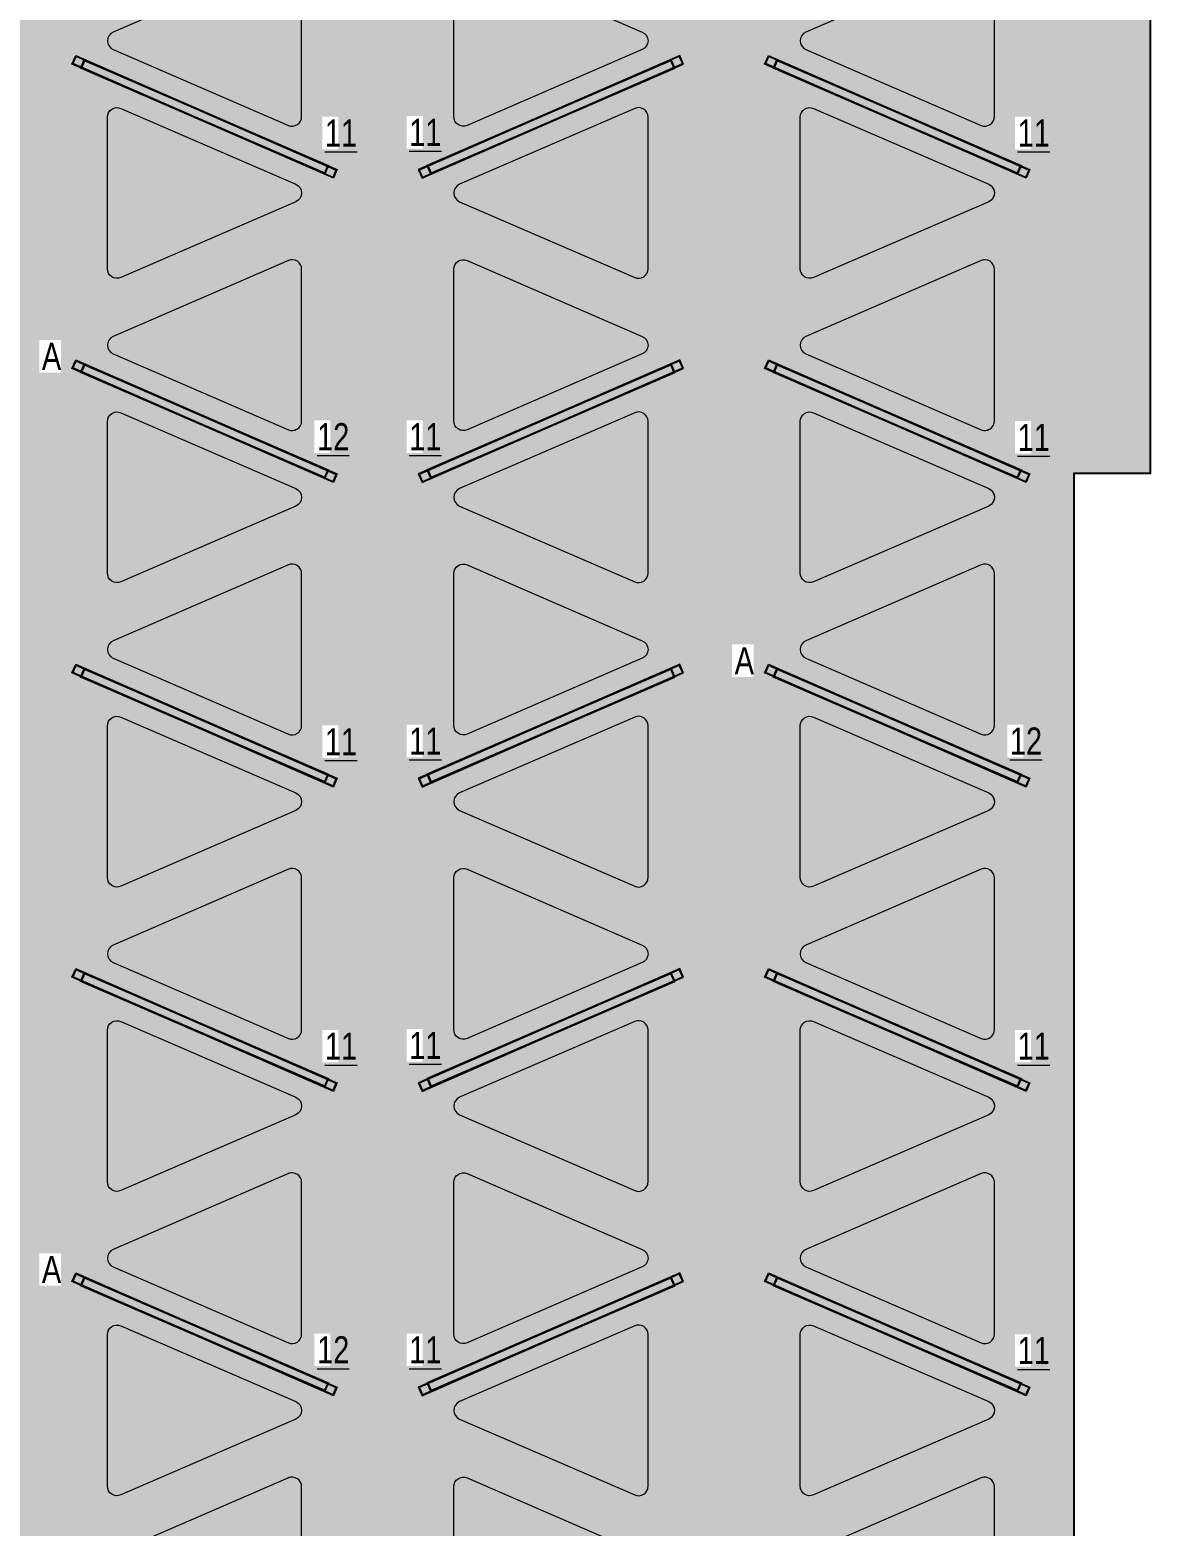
# Model space of a CAD drawing. Header units: millimetres. Extents: x -510890 to 418982, y -118257 to 141350.
# Drawn here: x 63834 to 69722, y 86401 to 94267 of the extents above; entities that cross this region are included whole.
import ezdxf

# ---------------------------------------------------------------- set-up
doc = ezdxf.new("R2010")
doc.units = ezdxf.units.MM
for name, color, linetype, lineweight in [('_ЭОМ_ОБЩ_Освещение_текст тип светильника', 172, 'Continuous', 50), ('_ЭОМ_светильник А', 1, 'Continuous', 35), ('_ЭОМ_светильник Р', 4, 'Continuous', 35), ('АР_Потолки_Штриховка', 252, 'Continuous', 0)]:
    doc.layers.add(name, color=color, linetype=linetype, lineweight=lineweight)
doc.layers.add('RAL 9010', color=7, linetype='Continuous')
doc.layers.add('X-ref Light', color=250, linetype='Continuous')
for name, color, linetype, lineweight, true_color in [('АР_Потолок_RAL 095 85 40', 7, 'Continuous', 5, 0xddc87a), ('АР_Потолок_RAL 100 70 20', 7, 'Continuous', 5, 0xb3ac85), ('АР_Потолок_Покраска', 7, 'Continuous', 5, 0x007399)]:
    doc.layers.add(name, color=color, linetype=linetype, lineweight=lineweight, true_color=true_color)
doc.layers.get('X-ref Light').off()
doc.styles.add('ГОСТ', font='cad.shx', dxfattribs={"width": 0.8})

# ---------------------------------------------------------------- blocks, each defined once
blk = doc.blocks.new('RVE-PLS5070-1500-P')
at = {"color": 0, "linetype": 'ByBlock', "lineweight": -2, "ltscale": 40}
for points in [[(750, -25), (-750, -25), (-750, 25), (750, 25)], [(745, -20), (-745, -20), (-745, 20), (745, 20)]]:
    blk.add_lwpolyline(points, close=True, dxfattribs=at)
blk = doc.blocks.new('A$C3d4fb99f')
at = {"layer": 'АР_Потолки_Штриховка', "color": 18, "lineweight": 18, "ltscale": 100, "true_color": 0x000000}
for points in [[(2261.3, 9555.3, 0.539691), (2331.1, 9601.1), (2331.1, 10398.9, 0.539691), (2261.3, 10444.7), (1340.5, 10045.9, 0.656611), (1340.5, 9954.1), (2261.3, 9555.3)], [(3201, 9555.3, -0.539691), (3131.1, 9601.1), (3131.1, 10398.9, -0.539691), (3201, 10444.7), (4121.8, 10045.9, -0.656611), (4121.8, 9954.1), (3201, 9555.3)], [(5902.8, 9555.3, 0.539691), (5972.6, 9601.1), (5972.6, 10398.9, 0.539691), (5902.8, 10444.7), (4982, 10045.9, 0.656611), (4982, 9954.1), (5902.8, 9555.3)], [(1380.3, 8755.3, -0.539691), (1310.4, 8801.1), (1310.4, 9598.9, -0.539691), (1380.3, 9644.7), (2301, 9245.9, -0.656611), (2301, 9154.1), (1380.3, 8755.3)], [(4082, 8755.3, 0.539691), (4151.9, 8801.1), (4151.9, 9598.9, 0.539691), (4082, 9644.7), (3161.3, 9245.9, 0.656611), (3161.3, 9154.1), (4082, 8755.3)], [(5021.7, 8755.3, -0.539691), (4951.9, 8801.1), (4951.9, 9598.9, -0.539691), (5021.7, 9644.7), (5942.5, 9245.9, -0.656611), (5942.5, 9154.1), (5021.7, 8755.3)], [(2261.3, 7955.3, 0.539691), (2331.1, 8001.1), (2331.1, 8798.9, 0.539691), (2261.3, 8844.7), (1340.5, 8445.9, 0.656611), (1340.5, 8354.1), (2261.3, 7955.3)], [(3201, 7955.3, -0.539691), (3131.1, 8001.1), (3131.1, 8798.9, -0.539691), (3201, 8844.7), (4121.8, 8445.9, -0.656611), (4121.8, 8354.1), (3201, 7955.3)], [(5902.8, 7955.3, 0.539691), (5972.6, 8001.1), (5972.6, 8798.9, 0.539691), (5902.8, 8844.7), (4982, 8445.9, 0.656611), (4982, 8354.1), (5902.8, 7955.3)], [(1380.3, 7155.3, -0.539691), (1310.4, 7201.1), (1310.4, 7998.9, -0.539691), (1380.3, 8044.7), (2301, 7645.9, -0.656611), (2301, 7554.1), (1380.3, 7155.3)], [(4082, 7155.3, 0.539691), (4151.9, 7201.1), (4151.9, 7998.9, 0.539691), (4082, 8044.7), (3161.3, 7645.9, 0.656611), (3161.3, 7554.1), (4082, 7155.3)], [(5021.7, 7155.3, -0.539691), (4951.9, 7201.1), (4951.9, 7998.9, -0.539691), (5021.7, 8044.7), (5942.5, 7645.9, -0.656611), (5942.5, 7554.1), (5021.7, 7155.3)], [(2261.3, 6355.3, 0.539691), (2331.1, 6401.1), (2331.1, 7198.9, 0.539691), (2261.3, 7244.7), (1340.5, 6845.9, 0.656611), (1340.5, 6754.1), (2261.3, 6355.3)], [(3201, 6355.3, -0.539691), (3131.1, 6401.1), (3131.1, 7198.9, -0.539691), (3201, 7244.7), (4121.8, 6845.9, -0.656611), (4121.8, 6754.1), (3201, 6355.3)], [(5902.8, 6355.3, 0.539691), (5972.6, 6401.1), (5972.6, 7198.9, 0.539691), (5902.8, 7244.7), (4982, 6845.9, 0.656611), (4982, 6754.1), (5902.8, 6355.3)], [(1380.3, 5555.3, -0.539691), (1310.4, 5601.1), (1310.4, 6398.9, -0.539691), (1380.3, 6444.7), (2301, 6045.9, -0.656611), (2301, 5954.1), (1380.3, 5555.3)], [(4082, 5555.3, 0.539691), (4151.9, 5601.1), (4151.9, 6398.9, 0.539691), (4082, 6444.7), (3161.3, 6045.9, 0.656611), (3161.3, 5954.1), (4082, 5555.3)], [(5021.7, 5555.3, -0.539691), (4951.9, 5601.1), (4951.9, 6398.9, -0.539691), (5021.7, 6444.7), (5942.5, 6045.9, -0.656611), (5942.5, 5954.1), (5021.7, 5555.3)], [(2261.3, 4755.3, 0.539691), (2331.1, 4801.1), (2331.1, 5598.9, 0.539691), (2261.3, 5644.7), (1340.5, 5245.9, 0.656611), (1340.5, 5154.1), (2261.3, 4755.3)], [(3201, 4755.3, -0.539691), (3131.1, 4801.1), (3131.1, 5598.9, -0.539691), (3201, 5644.7), (4121.8, 5245.9, -0.656611), (4121.8, 5154.1), (3201, 4755.3)], [(5902.8, 4755.3, 0.539691), (5972.6, 4801.1), (5972.6, 5598.9, 0.539691), (5902.8, 5644.7), (4982, 5245.9, 0.656611), (4982, 5154.1), (5902.8, 4755.3)], [(1380.3, 3955.3, -0.539691), (1310.4, 4001.1), (1310.4, 4798.9, -0.539691), (1380.3, 4844.7), (2301, 4445.9, -0.656611), (2301, 4354.1), (1380.3, 3955.3)], [(4082, 3955.3, 0.539691), (4151.9, 4001.1), (4151.9, 4798.9, 0.539691), (4082, 4844.7), (3161.3, 4445.9, 0.656611), (3161.3, 4354.1), (4082, 3955.3)], [(5021.7, 3955.3, -0.539691), (4951.9, 4001.1), (4951.9, 4798.9, -0.539691), (5021.7, 4844.7), (5942.5, 4445.9, -0.656611), (5942.5, 4354.1), (5021.7, 3955.3)], [(2261.3, 3155.3, 0.539691), (2331.1, 3201.1), (2331.1, 3998.9, 0.539691), (2261.3, 4044.7), (1340.5, 3645.9, 0.656611), (1340.5, 3554.1), (2261.3, 3155.3)], [(3201, 3155.3, -0.539691), (3131.1, 3201.1), (3131.1, 3998.9, -0.539691), (3201, 4044.7), (4121.8, 3645.9, -0.656611), (4121.8, 3554.1), (3201, 3155.3)], [(5902.8, 3155.3, 0.539691), (5972.6, 3201.1), (5972.6, 3998.9, 0.539691), (5902.8, 4044.7), (4982, 3645.9, 0.656611), (4982, 3554.1), (5902.8, 3155.3)], [(1380.3, 2355.3, -0.539691), (1310.4, 2401.1), (1310.4, 3198.9, -0.539691), (1380.3, 3244.7), (2301, 2845.9, -0.656611), (2301, 2754.1), (1380.3, 2355.3)], [(4082, 2355.3, 0.539691), (4151.9, 2401.1), (4151.9, 3198.9, 0.539691), (4082, 3244.7), (3161.3, 2845.9, 0.656611), (3161.3, 2754.1), (4082, 2355.3)], [(5021.7, 2355.3, -0.539691), (4951.9, 2401.1), (4951.9, 3198.9, -0.539691), (5021.7, 3244.7), (5942.5, 2845.9, -0.656611), (5942.5, 2754.1), (5021.7, 2355.3)], [(2261.3, 1555.3, 0.539691), (2331.1, 1601.1), (2331.1, 2398.9, 0.539691), (2261.3, 2444.7), (1340.5, 2045.9, 0.656611), (1340.5, 1954.1), (2261.3, 1555.3)], [(3201, 1555.3, -0.539691), (3131.1, 1601.1), (3131.1, 2398.9, -0.539691), (3201, 2444.7), (4121.8, 2045.9, -0.656611), (4121.8, 1954.1), (3201, 1555.3)], [(5902.8, 1555.3, 0.539691), (5972.6, 1601.1), (5972.6, 2398.9, 0.539691), (5902.8, 2444.7), (4982, 2045.9, 0.656611), (4982, 1954.1), (5902.8, 1555.3)]]:
    blk.add_lwpolyline(points, format="xyb", dxfattribs=at)
for points in [[(2453.1, 9298.8), (1168.5, 9855.3), (1188.4, 9901.2), (2473, 9344.7)], [(2450.5, 9305.4), (1175.1, 9857.9), (1191, 9894.6), (2466.4, 9342.1)], [(3009.1, 9298.8), (4293.8, 9855.3), (4273.9, 9901.2), (2989.2, 9344.7)], [(3011.7, 9305.4), (4287.2, 9857.9), (4271.3, 9894.6), (2995.8, 9342.1)], [(6094.6, 9298.8), (4810, 9855.3), (4829.9, 9901.2), (6114.5, 9344.7)], [(6092, 9305.4), (4816.6, 9857.9), (4832.5, 9894.6), (6107.9, 9342.1)], [(2453.1, 7698.8), (1168.5, 8255.3), (1188.4, 8301.2), (2473, 7744.7)], [(2450.5, 7705.4), (1175.1, 8257.9), (1191, 8294.6), (2466.4, 7742.1)], [(3009.1, 7698.8), (4293.8, 8255.3), (4273.9, 8301.2), (2989.2, 7744.7)], [(3011.7, 7705.4), (4287.2, 8257.9), (4271.3, 8294.6), (2995.8, 7742.1)], [(6094.6, 7698.8), (4810, 8255.3), (4829.9, 8301.2), (6114.5, 7744.7)], [(6092, 7705.4), (4816.6, 8257.9), (4832.5, 8294.6), (6107.9, 7742.1)], [(2453.1, 6098.8), (1168.5, 6655.3), (1188.4, 6701.2), (2473, 6144.7)], [(2450.5, 6105.4), (1175.1, 6657.9), (1191, 6694.6), (2466.4, 6142.1)], [(3009.1, 6098.8), (4293.8, 6655.3), (4273.9, 6701.2), (2989.2, 6144.7)], [(3011.7, 6105.4), (4287.2, 6657.9), (4271.3, 6694.6), (2995.8, 6142.1)], [(6094.6, 6098.8), (4810, 6655.3), (4829.9, 6701.2), (6114.5, 6144.7)], [(6092, 6105.4), (4816.6, 6657.9), (4832.5, 6694.6), (6107.9, 6142.1)], [(2453.1, 4498.8), (1168.5, 5055.3), (1188.4, 5101.2), (2473, 4544.7)], [(2450.5, 4505.4), (1175.1, 5057.9), (1191, 5094.6), (2466.4, 4542.1)], [(3009.1, 4498.8), (4293.8, 5055.3), (4273.9, 5101.2), (2989.2, 4544.7)], [(3011.7, 4505.4), (4287.2, 5057.9), (4271.3, 5094.6), (2995.8, 4542.1)], [(6094.6, 4498.8), (4810, 5055.3), (4829.9, 5101.2), (6114.5, 4544.7)], [(6092, 4505.4), (4816.6, 5057.9), (4832.5, 5094.6), (6107.9, 4542.1)], [(2453.1, 2898.8), (1168.5, 3455.3), (1188.4, 3501.2), (2473, 2944.7)], [(2450.5, 2905.4), (1175.1, 3457.9), (1191, 3494.6), (2466.4, 2942.1)], [(3009.1, 2898.8), (4293.8, 3455.3), (4273.9, 3501.2), (2989.2, 2944.7)], [(3011.7, 2905.4), (4287.2, 3457.9), (4271.3, 3494.6), (2995.8, 2942.1)], [(6094.6, 2898.8), (4810, 3455.3), (4829.9, 3501.2), (6114.5, 2944.7)], [(6092, 2905.4), (4816.6, 3457.9), (4832.5, 3494.6), (6107.9, 2942.1)]]:
    blk.add_lwpolyline(points, close=True, dxfattribs=at)
at = {"layer": '_ЭОМ_светильник А', "color": 18, "lineweight": 18, "ltscale": 100, "true_color": 0x000000, "rotation": 336.4097367066683}
blk.add_blockref('RVE-PLS5070-1500-P', (5462.2, 6400), dxfattribs=at)
at = {"layer": '_ЭОМ_светильник Р', "color": 18, "lineweight": 18, "ltscale": 100, "true_color": 0x000000, "rotation": 336.4097367066683}
for p in [(1820.8, 9600), (5462.2, 9600), (5462.2, 8000), (1820.8, 6400), (1820.8, 4800), (5462.2, 4800), (5462.2, 3200)]:
    blk.add_blockref('RVE-PLS5070-1500-P', p, dxfattribs=at)
at = {"layer": '_ЭОМ_светильник Р', "color": 18, "lineweight": 18, "ltscale": 100, "true_color": 0x000000, "xscale": -1, "rotation": 23.59026329333165}
for p in [(3641.5, 9600), (3641.5, 8000), (3641.5, 6400), (3641.5, 4800), (3641.5, 3200)]:
    blk.add_blockref('RVE-PLS5070-1500-P', p, dxfattribs=at)
at = {"layer": '_ЭОМ_светильник А', "color": 18, "lineweight": 18, "ltscale": 100, "true_color": 0x000000, "char_height": 142.2, "width": 86.044, "attachment_point": 1, "style": 'ГОСТ', "bg_fill": 3, "box_fill_scale": 1.1, "bg_fill_color": 256, "bg_fill_transparency": 0}
for insert in [(965.8, 8412.1), (4607.3, 6812.1), (965.8, 3612.1)]:
    blk.add_mtext('А', dxfattribs=dict(at, insert=insert))
at = {"layer": '_ЭОМ_ОБЩ_Освещение_текст тип светильника', "color": 18, "lineweight": 18, "ltscale": 40, "true_color": 0x000000, "char_height": 142.19, "width": 55.872, "attachment_point": 1, "style": 'ГОСТ', "bg_fill": 3, "box_fill_scale": 1.1, "bg_fill_color": 256, "bg_fill_transparency": 0}
for s, insert in [('{\\L11}', (2453.3, 9586.2)), ('{\\L11}', (2896.6, 9589.8)), ('{\\L11}', (6094.8, 9586.2)), ('{\\L12}', (2412.5, 7989.8)), ('{\\L11}', (2896.6, 7989.8)), ('{\\L11}', (6094.8, 7986.2)), ('{\\L11}', (2453.3, 6386.2)), ('{\\L11}', (2896.6, 6389.8)), ('{\\L12}', (6054, 6389.8)), ('{\\L11}', (2453.3, 4786.2)), ('{\\L11}', (2896.6, 4789.8)), ('{\\L11}', (6094.8, 4786.2)), ('{\\L12}', (2412.5, 3189.8)), ('{\\L11}', (2896.6, 3189.8)), ('{\\L11}', (6094.8, 3186.2))]:
    blk.add_mtext(s, dxfattribs=dict(at, insert=insert))
at = {"layer": '_ЭОМ_светильник А', "color": 18, "lineweight": 18, "ltscale": 100, "true_color": 0x000000, "rotation": 336.4097367066683}
for p in [(1820.8, 8000), (1820.8, 3200)]:
    blk.add_blockref('RVE-PLS5070-1500-P', p, dxfattribs=at)

msp = doc.modelspace()

# ---------------------------------------------------------------- hatches: boundary and pattern name
at = {"layer": 'RAL 9010', "ltscale": 100, "true_color": 0xe1be89}
h = msp.add_hatch(color=31, dxfattribs=at)
h.dxf.hatch_style = 1
h.paths.add_polyline_path([(65262.6, 94608.5, 0.539691), (65192.7, 94654.4), (64272, 94255.5, 0.656611), (64272, 94163.8), (65192.7, 93764.9, 0.539691), (65262.6, 93810.8)])
h = msp.add_hatch(color=31, dxfattribs=at)
h.dxf.hatch_style = 1
h.paths.add_polyline_path([(68874, 93363.8, 0.656611), (68874, 93455.5), (67953.2, 93854.4, 0.539691), (67883.4, 93808.5), (67883.4, 93010.8, 0.539691), (67953.2, 92964.9)])
h = msp.add_hatch(color=31, dxfattribs=at)
h.dxf.hatch_style = 1
h.paths.add_polyline_path([(67053.2, 92563.8, 0.656611), (67053.2, 92655.5), (66132.5, 93054.4, 0.539691), (66062.6, 93008.5), (66062.6, 92210.8, 0.539691), (66132.5, 92164.9)])
h = msp.add_hatch(color=31, dxfattribs=at)
h.dxf.hatch_style = 1
h.paths.add_polyline_path([(65232.5, 91763.8, 0.656611), (65232.5, 91855.5), (64311.7, 92254.4, 0.539691), (64241.9, 92208.5), (64241.9, 91410.8, 0.539691), (64311.7, 91364.9)])
h = msp.add_hatch(color=31, dxfattribs=at)
h.dxf.hatch_style = 1
h.paths.add_polyline_path([(68904.1, 91408.5, 0.539691), (68834.2, 91454.4), (67913.5, 91055.5, 0.656611), (67913.5, 90963.8), (68834.2, 90564.9, 0.539691), (68904.1, 90610.8)])
h = msp.add_hatch(color=31, dxfattribs=at)
h.dxf.hatch_style = 1
h.paths.add_polyline_path([(67083.4, 90608.5, 0.539691), (67013.5, 90654.4), (66092.7, 90255.5, 0.656611), (66092.7, 90163.8), (67013.5, 89764.9, 0.539691), (67083.4, 89810.8)])
h = msp.add_hatch(color=31, dxfattribs=at)
h.dxf.hatch_style = 1
h.paths.add_polyline_path([(65262.6, 89808.5, 0.539691), (65192.7, 89854.4), (64272, 89455.5, 0.656611), (64272, 89363.8), (65192.7, 88964.9, 0.539691), (65262.6, 89010.8)])
h = msp.add_hatch(color=31, dxfattribs=at)
h.dxf.hatch_style = 1
h.paths.add_polyline_path([(68874, 88563.8, 0.656611), (68874, 88655.5), (67953.2, 89054.4, 0.539691), (67883.4, 89008.5), (67883.4, 88210.8, 0.539691), (67953.2, 88164.9)])
h = msp.add_hatch(color=31, dxfattribs=at)
h.dxf.hatch_style = 1
h.paths.add_polyline_path([(67053.2, 87763.8, 0.656611), (67053.2, 87855.5), (66132.5, 88254.4, 0.539691), (66062.6, 88208.5), (66062.6, 87410.8, 0.539691), (66132.5, 87364.9)])
h = msp.add_hatch(color=31, dxfattribs=at)
h.dxf.hatch_style = 1
h.paths.add_polyline_path([(65232.5, 86963.8, 0.656611), (65232.5, 87055.5), (64311.7, 87454.4, 0.539691), (64241.9, 87408.5), (64241.9, 86610.8, 0.539691), (64311.7, 86564.9)])
h = msp.add_hatch(color=31, dxfattribs=at)
h.dxf.hatch_style = 1
h.paths.add_polyline_path([(68904.1, 86608.5, 0.539691), (68834.2, 86654.4), (67913.5, 86255.5, 0.656611), (67913.5, 86163.8), (68834.2, 85764.9, 0.539691), (68904.1, 85810.8)])
at = {"layer": 'АР_Потолки_Штриховка', "ltscale": 100, "true_color": 0xf8f6b0}
h = msp.add_hatch(color=51, dxfattribs=at)
h.dxf.hatch_style = 1
h.paths.add_polyline_path([(65382, 93515.1), (64106.6, 94067.6), (64122.5, 94104.3), (65397.9, 93551.8)])
h = msp.add_hatch(color=51, dxfattribs=at)
h.dxf.hatch_style = 1
h.paths.add_polyline_path([(65943.2, 93515.1), (67218.7, 94067.6), (67202.8, 94104.3), (65927.3, 93551.8)])
h = msp.add_hatch(color=51, dxfattribs=at)
h.dxf.hatch_style = 1
h.paths.add_polyline_path([(69023.5, 93515.1), (67748, 94067.6), (67763.9, 94104.3), (69039.4, 93551.8)])
h = msp.add_hatch(color=51, dxfattribs=at)
h.dxf.hatch_style = 1
h.paths.add_polyline_path([(65382, 91915.1), (64106.6, 92467.6), (64122.5, 92504.3), (65397.9, 91951.8)])
h = msp.add_hatch(color=51, dxfattribs=at)
h.dxf.hatch_style = 1
h.paths.add_polyline_path([(65943.2, 91915.1), (67218.7, 92467.6), (67202.8, 92504.3), (65927.3, 91951.8)])
h = msp.add_hatch(color=51, dxfattribs=at)
h.dxf.hatch_style = 1
h.paths.add_polyline_path([(69023.5, 91915.1), (67748, 92467.6), (67763.9, 92504.3), (69039.4, 91951.8)])
h = msp.add_hatch(color=51, dxfattribs=at)
h.dxf.hatch_style = 1
h.paths.add_polyline_path([(65382, 90315.1), (64106.6, 90867.6), (64122.5, 90904.3), (65397.9, 90351.8)])
h = msp.add_hatch(color=51, dxfattribs=at)
h.dxf.hatch_style = 1
h.paths.add_polyline_path([(65943.2, 90315.1), (67218.7, 90867.6), (67202.8, 90904.3), (65927.3, 90351.8)])
h = msp.add_hatch(color=51, dxfattribs=at)
h.dxf.hatch_style = 1
h.paths.add_polyline_path([(69023.5, 90315.1), (67748, 90867.6), (67763.9, 90904.3), (69039.4, 90351.8)])
h = msp.add_hatch(color=51, dxfattribs=at)
h.dxf.hatch_style = 1
h.paths.add_polyline_path([(65382, 88715.1), (64106.6, 89267.6), (64122.5, 89304.3), (65397.9, 88751.8)])
h = msp.add_hatch(color=51, dxfattribs=at)
h.dxf.hatch_style = 1
h.paths.add_polyline_path([(65943.2, 88715.1), (67218.7, 89267.6), (67202.8, 89304.3), (65927.3, 88751.8)])
h = msp.add_hatch(color=51, dxfattribs=at)
h.dxf.hatch_style = 1
h.paths.add_polyline_path([(69023.5, 88715.1), (67748, 89267.6), (67763.9, 89304.3), (69039.4, 88751.8)])
h = msp.add_hatch(color=51, dxfattribs=at)
h.dxf.hatch_style = 1
h.paths.add_polyline_path([(65382, 87115.1), (64106.6, 87667.6), (64122.5, 87704.3), (65397.9, 87151.8)])
h = msp.add_hatch(color=51, dxfattribs=at)
h.dxf.hatch_style = 1
h.paths.add_polyline_path([(65943.2, 87115.1), (67218.7, 87667.6), (67202.8, 87704.3), (65927.3, 87151.8)])
h = msp.add_hatch(color=51, dxfattribs=at)
h.dxf.hatch_style = 1
h.paths.add_polyline_path([(69023.5, 87115.1), (67748, 87667.6), (67763.9, 87704.3), (69039.4, 87151.8)])
at = {"layer": 'АР_Потолок_RAL 095 85 40', "transparency": 33554687}
h = msp.add_hatch(color=256, dxfattribs=at)
h.dxf.hatch_style = 1
h.paths.add_polyline_path([(67913.5, 94255.5, 0.656611), (67913.5, 94163.8), (68834.2, 93764.9, 0.539691), (68904.1, 93810.8), (68904.1, 94608.5, 0.539691), (68834.2, 94654.4)])
h = msp.add_hatch(color=256, dxfattribs=at)
h.dxf.hatch_style = 1
h.paths.add_polyline_path([(66092.7, 93455.5, 0.656611), (66092.7, 93363.8), (67013.5, 92964.9, 0.539691), (67083.4, 93010.8), (67083.4, 93808.5, 0.539691), (67013.5, 93854.4)])
h = msp.add_hatch(color=256, dxfattribs=at)
h.dxf.hatch_style = 1
h.paths.add_polyline_path([(64272, 92655.5, 0.656611), (64272, 92563.8), (65192.7, 92164.9, 0.539691), (65262.6, 92210.8), (65262.6, 93008.5, 0.539691), (65192.7, 93054.4)])
h = msp.add_hatch(color=256, dxfattribs=at)
h.dxf.hatch_style = 1
h.paths.add_polyline_path([(67953.2, 92254.4, 0.539691), (67883.4, 92208.5), (67883.4, 91410.8, 0.539691), (67953.2, 91364.9), (68874, 91763.8, 0.656611), (68874, 91855.5)])
h = msp.add_hatch(color=256, dxfattribs=at)
h.dxf.hatch_style = 1
h.paths.add_polyline_path([(66062.6, 90610.8, 0.539691), (66132.5, 90564.9), (67053.2, 90963.8, 0.656611), (67053.2, 91055.5), (66132.5, 91454.4, 0.539691), (66062.6, 91408.5)])
h = msp.add_hatch(color=256, dxfattribs=at)
h.dxf.hatch_style = 1
h.paths.add_polyline_path([(65232.5, 90163.8, 0.656611), (65232.5, 90255.5), (64311.7, 90654.4, 0.539691), (64241.9, 90608.5), (64241.9, 89810.8, 0.539691), (64311.7, 89764.9)])
h = msp.add_hatch(color=256, dxfattribs=at)
h.dxf.hatch_style = 1
h.paths.add_polyline_path([(67913.5, 89455.5, 0.656611), (67913.5, 89363.8), (68834.2, 88964.9, 0.539691), (68904.1, 89010.8), (68904.1, 89808.5, 0.539691), (68834.2, 89854.4)])
h = msp.add_hatch(color=256, dxfattribs=at)
h.dxf.hatch_style = 1
h.paths.add_polyline_path([(66092.7, 88655.5, 0.656611), (66092.7, 88563.8), (67013.5, 88164.9, 0.539691), (67083.4, 88210.8), (67083.4, 89008.5, 0.539691), (67013.5, 89054.4)])
h = msp.add_hatch(color=256, dxfattribs=at)
h.dxf.hatch_style = 1
h.paths.add_polyline_path([(64272, 87855.5, 0.656611), (64272, 87763.8), (65192.7, 87364.9, 0.539691), (65262.6, 87410.8), (65262.6, 88208.5, 0.539691), (65192.7, 88254.4)])
h = msp.add_hatch(color=256, dxfattribs=at)
h.dxf.hatch_style = 1
h.paths.add_polyline_path([(67953.2, 87454.4, 0.539691), (67883.4, 87408.5), (67883.4, 86610.8, 0.539691), (67953.2, 86564.9), (68874, 86963.8, 0.656611), (68874, 87055.5)])
h = msp.add_hatch(color=256, dxfattribs=at)
h.dxf.hatch_style = 1
h.paths.add_polyline_path([(66062.6, 85810.8, 0.539691), (66132.5, 85764.9), (67053.2, 86163.8, 0.656611), (67053.2, 86255.5), (66132.5, 86654.4, 0.539691), (66062.6, 86608.5)])
at = {"layer": 'АР_Потолок_RAL 100 70 20', "transparency": 33554687}
h = msp.add_hatch(color=256, dxfattribs=at)
h.dxf.hatch_style = 1
h.paths.add_polyline_path([(67053.2, 94163.8, 0.656611), (67053.2, 94255.5), (66132.5, 94654.4, 0.539691), (66062.6, 94608.5), (66062.6, 93810.8, 0.539691), (66132.5, 93764.9)])
h = msp.add_hatch(color=256, dxfattribs=at)
h.dxf.hatch_style = 1
h.paths.add_polyline_path([(65232.5, 93363.8, 0.656611), (65232.5, 93455.5), (64311.7, 93854.4, 0.539691), (64241.9, 93808.5), (64241.9, 93010.8, 0.539691), (64311.7, 92964.9)])
h = msp.add_hatch(color=256, dxfattribs=at)
h.dxf.hatch_style = 1
h.paths.add_polyline_path([(68834.2, 92164.9, 0.539691), (68904.1, 92210.8), (68904.1, 93008.5, 0.539691), (68834.2, 93054.4), (67913.5, 92655.5, 0.656611), (67913.5, 92563.8)])
h = msp.add_hatch(color=256, dxfattribs=at)
h.dxf.hatch_style = 1
h.paths.add_polyline_path([(67013.5, 91364.9, 0.539691), (67083.4, 91410.8), (67083.4, 92208.5, 0.539691), (67013.5, 92254.4), (66092.7, 91855.5, 0.656611), (66092.7, 91763.8)])
h = msp.add_hatch(color=256, dxfattribs=at)
h.dxf.hatch_style = 1
h.paths.add_polyline_path([(64272, 91055.5, 0.656611), (64272, 90963.8), (65192.7, 90564.9, 0.539691), (65262.6, 90610.8), (65262.6, 91408.5, 0.539691), (65192.7, 91454.4)])
h = msp.add_hatch(color=256, dxfattribs=at)
h.dxf.hatch_style = 1
h.paths.add_polyline_path([(67953.2, 90654.4, 0.539691), (67883.4, 90608.5), (67883.4, 89810.8, 0.539691), (67953.2, 89764.9), (68874, 90163.8, 0.656611), (68874, 90255.5)])
h = msp.add_hatch(color=256, dxfattribs=at)
h.dxf.hatch_style = 1
h.paths.add_polyline_path([(67053.2, 89363.8, 0.656611), (67053.2, 89455.5), (66132.5, 89854.4, 0.539691), (66062.6, 89808.5), (66062.6, 89010.8, 0.539691), (66132.5, 88964.9)])
h = msp.add_hatch(color=256, dxfattribs=at)
h.dxf.hatch_style = 1
h.paths.add_polyline_path([(65232.5, 88563.8, 0.656611), (65232.5, 88655.5), (64311.7, 89054.4, 0.539691), (64241.9, 89008.5), (64241.9, 88210.8, 0.539691), (64311.7, 88164.9)])
h = msp.add_hatch(color=256, dxfattribs=at)
h.dxf.hatch_style = 1
h.paths.add_polyline_path([(68834.2, 87364.9, 0.539691), (68904.1, 87410.8), (68904.1, 88208.5, 0.539691), (68834.2, 88254.4), (67913.5, 87855.5, 0.656611), (67913.5, 87763.8)])
h = msp.add_hatch(color=256, dxfattribs=at)
h.dxf.hatch_style = 1
h.paths.add_polyline_path([(67013.5, 86564.9, 0.539691), (67083.4, 86610.8), (67083.4, 87408.5, 0.539691), (67013.5, 87454.4), (66092.7, 87055.5, 0.656611), (66092.7, 86963.8)])
h = msp.add_hatch(color=256, dxfattribs=at)
h.dxf.hatch_style = 1
h.paths.add_polyline_path([(64272, 86255.5, 0.656611), (64272, 86163.8), (65192.7, 85764.9, 0.539691), (65262.6, 85810.8), (65262.6, 86608.5, 0.539691), (65192.7, 86654.4)])
at = {"layer": 'АР_Потолок_Покраска'}
h = msp.add_hatch(dxfattribs=at)
h.set_pattern_fill('CROSS', color=256, scale=25)
h.set_pattern_definition([(0, (-169992.07, 59504.36), (158.75, 158.75), [79.375, -238.125]), (90, (-169952.39, 59464.68), (-158.75, 158.75), [79.375, -238.125])])
h.paths.add_polyline_path([(57962.3, 106400.7), (69722.4, 106400.7), (69722.4, 100800.7), (69442.4, 100800.7), (69442.4, 100400.7), (69722.4, 100400.7), (69722.4, 94800.7), (69442.4, 94800.7), (69442.4, 94400.7), (69722.4, 94400.7), (69722.4, 91935.7), (69322.3, 91935.7), (69322.3, 83308.1), (65202.5, 83308.1), (65202.5, 82685.7), (57962.3, 82685.7)])

# ---------------------------------------------------------------- linework, layer by layer
msp.add_lwpolyline([(57962.3, 106700.7), (63442.4, 106700.7), (63442.4, 106400.7), (63842.4, 106400.7), (63842.4, 106700.7), (69442.4, 106700.7), (69442.4, 106400.7), (69722.4, 106400.7), (69722.4, 100800.7), (69442.4, 100800.7), (69442.4, 100400.7), (69722.4, 100400.7), (69722.4, 94800.7), (69442.4, 94800.7), (69442.4, 94400.7), (69722.4, 94400.7), (69722.4, 91935.7), (69322.3, 91935.7), (69322.3, 83308.1), (65202.5, 83308.1), (65202.5, 82685.7), (57962.3, 82685.7)], close=True)
at = {"layer": 'АР_Потолки_Штриховка', "color": 18, "ltscale": 100, "true_color": 0x000000}
for points in [[(65192.7, 93764.9, 0.539691), (65262.6, 93810.8), (65262.6, 94608.5, 0.539691), (65192.7, 94654.4), (64272, 94255.5, 0.656611), (64272, 94163.8), (65192.7, 93764.9)], [(66132.5, 93764.9, -0.539691), (66062.6, 93810.8), (66062.6, 94608.5, -0.539691), (66132.5, 94654.4), (67053.2, 94255.5, -0.656611), (67053.2, 94163.8), (66132.5, 93764.9)], [(68834.2, 93764.9, 0.539691), (68904.1, 93810.8), (68904.1, 94608.5, 0.539691), (68834.2, 94654.4), (67913.5, 94255.5, 0.656611), (67913.5, 94163.8), (68834.2, 93764.9)], [(64311.7, 92964.9, -0.539691), (64241.9, 93010.8), (64241.9, 93808.5, -0.539691), (64311.7, 93854.4), (65232.5, 93455.5, -0.656611), (65232.5, 93363.8), (64311.7, 92964.9)], [(67013.5, 92964.9, 0.539691), (67083.4, 93010.8), (67083.4, 93808.5, 0.539691), (67013.5, 93854.4), (66092.7, 93455.5, 0.656611), (66092.7, 93363.8), (67013.5, 92964.9)], [(67953.2, 92964.9, -0.539691), (67883.4, 93010.8), (67883.4, 93808.5, -0.539691), (67953.2, 93854.4), (68874, 93455.5, -0.656611), (68874, 93363.8), (67953.2, 92964.9)], [(65192.7, 92164.9, 0.539691), (65262.6, 92210.8), (65262.6, 93008.5, 0.539691), (65192.7, 93054.4), (64272, 92655.5, 0.656611), (64272, 92563.8), (65192.7, 92164.9)], [(66132.5, 92164.9, -0.539691), (66062.6, 92210.8), (66062.6, 93008.5, -0.539691), (66132.5, 93054.4), (67053.2, 92655.5, -0.656611), (67053.2, 92563.8), (66132.5, 92164.9)], [(68834.2, 92164.9, 0.539691), (68904.1, 92210.8), (68904.1, 93008.5, 0.539691), (68834.2, 93054.4), (67913.5, 92655.5, 0.656611), (67913.5, 92563.8), (68834.2, 92164.9)], [(64311.7, 91364.9, -0.539691), (64241.9, 91410.8), (64241.9, 92208.5, -0.539691), (64311.7, 92254.4), (65232.5, 91855.5, -0.656611), (65232.5, 91763.8), (64311.7, 91364.9)], [(67013.5, 91364.9, 0.539691), (67083.4, 91410.8), (67083.4, 92208.5, 0.539691), (67013.5, 92254.4), (66092.7, 91855.5, 0.656611), (66092.7, 91763.8), (67013.5, 91364.9)], [(67953.2, 91364.9, -0.539691), (67883.4, 91410.8), (67883.4, 92208.5, -0.539691), (67953.2, 92254.4), (68874, 91855.5, -0.656611), (68874, 91763.8), (67953.2, 91364.9)], [(65192.7, 90564.9, 0.539691), (65262.6, 90610.8), (65262.6, 91408.5, 0.539691), (65192.7, 91454.4), (64272, 91055.5, 0.656611), (64272, 90963.8), (65192.7, 90564.9)], [(66132.5, 90564.9, -0.539691), (66062.6, 90610.8), (66062.6, 91408.5, -0.539691), (66132.5, 91454.4), (67053.2, 91055.5, -0.656611), (67053.2, 90963.8), (66132.5, 90564.9)], [(68834.2, 90564.9, 0.539691), (68904.1, 90610.8), (68904.1, 91408.5, 0.539691), (68834.2, 91454.4), (67913.5, 91055.5, 0.656611), (67913.5, 90963.8), (68834.2, 90564.9)], [(64311.7, 89764.9, -0.539691), (64241.9, 89810.8), (64241.9, 90608.5, -0.539691), (64311.7, 90654.4), (65232.5, 90255.5, -0.656611), (65232.5, 90163.8), (64311.7, 89764.9)], [(67013.5, 89764.9, 0.539691), (67083.4, 89810.8), (67083.4, 90608.5, 0.539691), (67013.5, 90654.4), (66092.7, 90255.5, 0.656611), (66092.7, 90163.8), (67013.5, 89764.9)], [(67953.2, 89764.9, -0.539691), (67883.4, 89810.8), (67883.4, 90608.5, -0.539691), (67953.2, 90654.4), (68874, 90255.5, -0.656611), (68874, 90163.8), (67953.2, 89764.9)], [(65192.7, 88964.9, 0.539691), (65262.6, 89010.8), (65262.6, 89808.5, 0.539691), (65192.7, 89854.4), (64272, 89455.5, 0.656611), (64272, 89363.8), (65192.7, 88964.9)], [(66132.5, 88964.9, -0.539691), (66062.6, 89010.8), (66062.6, 89808.5, -0.539691), (66132.5, 89854.4), (67053.2, 89455.5, -0.656611), (67053.2, 89363.8), (66132.5, 88964.9)], [(68834.2, 88964.9, 0.539691), (68904.1, 89010.8), (68904.1, 89808.5, 0.539691), (68834.2, 89854.4), (67913.5, 89455.5, 0.656611), (67913.5, 89363.8), (68834.2, 88964.9)], [(64311.7, 88164.9, -0.539691), (64241.9, 88210.8), (64241.9, 89008.5, -0.539691), (64311.7, 89054.4), (65232.5, 88655.5, -0.656611), (65232.5, 88563.8), (64311.7, 88164.9)], [(67013.5, 88164.9, 0.539691), (67083.4, 88210.8), (67083.4, 89008.5, 0.539691), (67013.5, 89054.4), (66092.7, 88655.5, 0.656611), (66092.7, 88563.8), (67013.5, 88164.9)], [(67953.2, 88164.9, -0.539691), (67883.4, 88210.8), (67883.4, 89008.5, -0.539691), (67953.2, 89054.4), (68874, 88655.5, -0.656611), (68874, 88563.8), (67953.2, 88164.9)], [(65192.7, 87364.9, 0.539691), (65262.6, 87410.8), (65262.6, 88208.5, 0.539691), (65192.7, 88254.4), (64272, 87855.5, 0.656611), (64272, 87763.8), (65192.7, 87364.9)], [(66132.5, 87364.9, -0.539691), (66062.6, 87410.8), (66062.6, 88208.5, -0.539691), (66132.5, 88254.4), (67053.2, 87855.5, -0.656611), (67053.2, 87763.8), (66132.5, 87364.9)], [(68834.2, 87364.9, 0.539691), (68904.1, 87410.8), (68904.1, 88208.5, 0.539691), (68834.2, 88254.4), (67913.5, 87855.5, 0.656611), (67913.5, 87763.8), (68834.2, 87364.9)], [(64311.7, 86564.9, -0.539691), (64241.9, 86610.8), (64241.9, 87408.5, -0.539691), (64311.7, 87454.4), (65232.5, 87055.5, -0.656611), (65232.5, 86963.8), (64311.7, 86564.9)], [(67013.5, 86564.9, 0.539691), (67083.4, 86610.8), (67083.4, 87408.5, 0.539691), (67013.5, 87454.4), (66092.7, 87055.5, 0.656611), (66092.7, 86963.8), (67013.5, 86564.9)], [(67953.2, 86564.9, -0.539691), (67883.4, 86610.8), (67883.4, 87408.5, -0.539691), (67953.2, 87454.4), (68874, 87055.5, -0.656611), (68874, 86963.8), (67953.2, 86564.9)], [(65192.7, 85764.9, 0.539691), (65262.6, 85810.8), (65262.6, 86608.5, 0.539691), (65192.7, 86654.4), (64272, 86255.5, 0.656611), (64272, 86163.8), (65192.7, 85764.9)], [(66132.5, 85764.9, -0.539691), (66062.6, 85810.8), (66062.6, 86608.5, -0.539691), (66132.5, 86654.4), (67053.2, 86255.5, -0.656611), (67053.2, 86163.8), (66132.5, 85764.9)], [(68834.2, 85764.9, 0.539691), (68904.1, 85810.8), (68904.1, 86608.5, 0.539691), (68834.2, 86654.4), (67913.5, 86255.5, 0.656611), (67913.5, 86163.8), (68834.2, 85764.9)]]:
    msp.add_lwpolyline(points, format="xyb", dxfattribs=at)
for points in [[(65384.6, 93508.5), (64100, 94065), (64119.9, 94110.8), (65404.5, 93554.4)], [(65382, 93515.1), (64106.6, 94067.6), (64122.5, 94104.3), (65397.9, 93551.8)], [(65940.6, 93508.5), (67225.3, 94065), (67205.4, 94110.8), (65920.7, 93554.4)], [(65943.2, 93515.1), (67218.7, 94067.6), (67202.8, 94104.3), (65927.3, 93551.8)], [(69026.1, 93508.5), (67741.5, 94065), (67761.3, 94110.8), (69046, 93554.4)], [(69023.5, 93515.1), (67748, 94067.6), (67763.9, 94104.3), (69039.4, 93551.8)], [(65384.6, 91908.5), (64100, 92465), (64119.9, 92510.8), (65404.5, 91954.4)], [(65382, 91915.1), (64106.6, 92467.6), (64122.5, 92504.3), (65397.9, 91951.8)], [(65940.6, 91908.5), (67225.3, 92465), (67205.4, 92510.8), (65920.7, 91954.4)], [(65943.2, 91915.1), (67218.7, 92467.6), (67202.8, 92504.3), (65927.3, 91951.8)], [(69026.1, 91908.5), (67741.5, 92465), (67761.3, 92510.8), (69046, 91954.4)], [(69023.5, 91915.1), (67748, 92467.6), (67763.9, 92504.3), (69039.4, 91951.8)], [(65384.6, 90308.5), (64100, 90865), (64119.9, 90910.8), (65404.5, 90354.4)], [(65382, 90315.1), (64106.6, 90867.6), (64122.5, 90904.3), (65397.9, 90351.8)], [(65940.6, 90308.5), (67225.3, 90865), (67205.4, 90910.8), (65920.7, 90354.4)], [(65943.2, 90315.1), (67218.7, 90867.6), (67202.8, 90904.3), (65927.3, 90351.8)], [(69026.1, 90308.5), (67741.5, 90865), (67761.3, 90910.8), (69046, 90354.4)], [(69023.5, 90315.1), (67748, 90867.6), (67763.9, 90904.3), (69039.4, 90351.8)], [(65384.6, 88708.5), (64100, 89265), (64119.9, 89310.8), (65404.5, 88754.4)], [(65382, 88715.1), (64106.6, 89267.6), (64122.5, 89304.3), (65397.9, 88751.8)], [(65940.6, 88708.5), (67225.3, 89265), (67205.4, 89310.8), (65920.7, 88754.4)], [(65943.2, 88715.1), (67218.7, 89267.6), (67202.8, 89304.3), (65927.3, 88751.8)], [(69026.1, 88708.5), (67741.5, 89265), (67761.3, 89310.8), (69046, 88754.4)], [(69023.5, 88715.1), (67748, 89267.6), (67763.9, 89304.3), (69039.4, 88751.8)], [(65384.6, 87108.5), (64100, 87665), (64119.9, 87710.8), (65404.5, 87154.4)], [(65382, 87115.1), (64106.6, 87667.6), (64122.5, 87704.3), (65397.9, 87151.8)], [(65940.6, 87108.5), (67225.3, 87665), (67205.4, 87710.8), (65920.7, 87154.4)], [(65943.2, 87115.1), (67218.7, 87667.6), (67202.8, 87704.3), (65927.3, 87151.8)], [(69026.1, 87108.5), (67741.5, 87665), (67761.3, 87710.8), (69046, 87154.4)], [(69023.5, 87115.1), (67748, 87667.6), (67763.9, 87704.3), (69039.4, 87151.8)]]:
    msp.add_lwpolyline(points, close=True, dxfattribs=at)

# ---------------------------------------------------------------- next in the draw order: block references
at = {"layer": 'X-ref Light', "color": 18, "lineweight": 30, "true_color": 0x000000}
msp.add_blockref('A$C3d4fb99f', (62931.5, 84209.7), dxfattribs=at)

doc.saveas('drawing.dxf')
